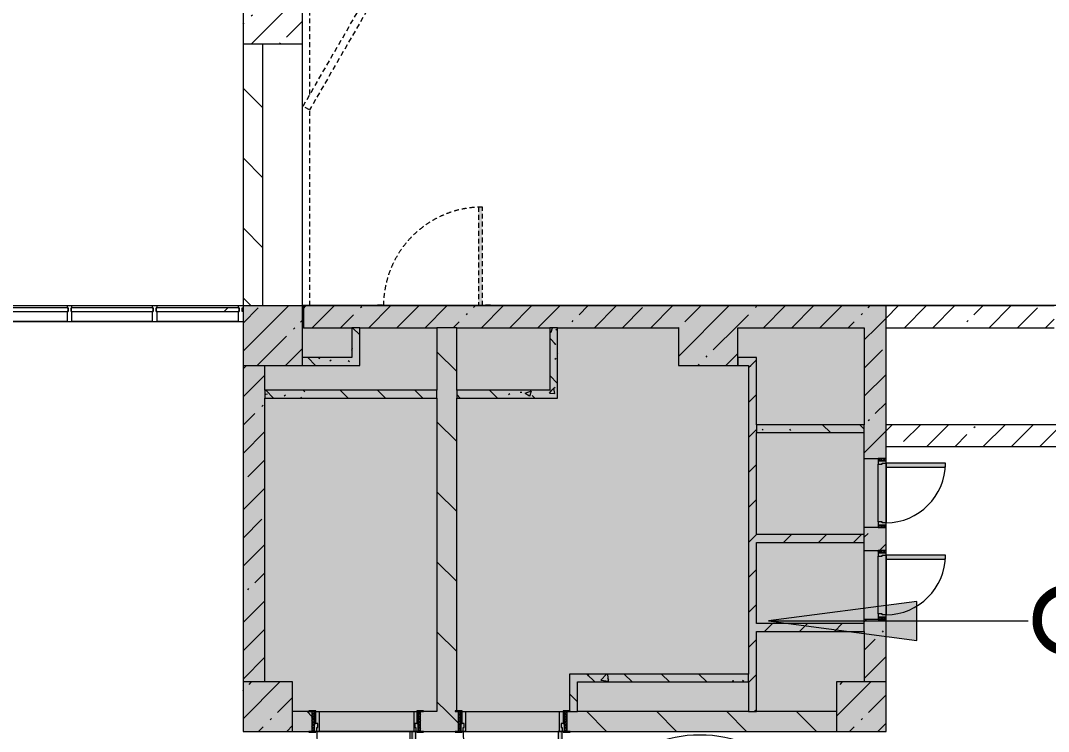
# Model space of a CAD drawing. Header units: millimetres. Extents: x 11693 to 241752, y -8553 to 29926.
# Drawn here: x 101200 to 111592, y 10900 to 18085 of the extents above; entities that cross this region are included whole.
import ezdxf

# ---------------------------------------------------------------- set-up
doc = ezdxf.new("R2010")
doc.units = ezdxf.units.MM
doc.linetypes.add('200_ШТРИХ__ш1_п0_6_', pattern=[80, 50, -30])
for name, color, linetype, lineweight in [('A-AREA-IDEN', 7, 'Continuous', 9), ('A-DETL', 7, 'Continuous', 5), ('A-DETL-MBND', 7, '200_ШТРИХ__ш1_п0_6_', 9), ('A-GLAZ-CURT-2', 7, 'Continuous', 5), ('A-GLAZ-CWMG-2', 7, 'Continuous', 5), ('I-WALL-3', 7, 'Continuous', 5), ('S-COLS', 7, 'Continuous', 5)]:
    doc.layers.add(name, color=color, linetype=linetype, lineweight=lineweight)
doc.layers.add('A-DETL-GENF-2', color=7, linetype='Continuous', lineweight=9, true_color=0x4994b4, transparency=0.4)
for name, color, linetype, lineweight, true_color in [('A-DOOR-2', 7, 'Continuous', 5, 0xaaaaaa), ('A-DOOR-3', 7, 'Continuous', 5, 0xe2e2e2), ('A-DOOR-4', 7, 'Continuous', 5, 0x6f9cb0), ('A-DOOR-FRAM-2', 7, 'Continuous', 5, 0xe2e2e2), ('A-DOOR-FRAM-3', 7, 'Continuous', 5, 0xaaaaaa), ('A-DOOR-FRAM-4', 7, 'Continuous', 5, 0x6f9cb0), ('A-FLOR-1', 7, 'Continuous', 5, 0xaaaaaa), ('A-FLOR-2', 7, 'Continuous', 5, 0x6f9cb0), ('A-WALL-6', 7, 'Continuous', 9, 0x2b586c), ('G-ANNO-TEXT-1', 7, 'Continuous', 9, 0x3c3c3c), ('I-WALL-4', 7, 'Continuous', 5, 0x2b586c), ('I-WALL-5', 7, 'Continuous', 5, 0x787878), ('S-COLS-1', 7, 'Continuous', 5, 0x2b586c)]:
    doc.layers.add(name, color=color, linetype=linetype, lineweight=lineweight, true_color=true_color)
doc.styles.add('GOST Common_4', font='GOST_Common.ttf', dxfattribs={"width": 0.9, "height": 1000})
pattern_1 = [(135, (89739.8, 0), (-353.5534, -353.5534), [])]
pattern_2 = [(45, (89739.8, 0), (-285.123, 285.123), []), (45, (90024.94, 0), (-285.123, 285.123), [504.031, -100.806, 16.764, -84.042])]
pattern_3 = [(45, (89739.81, 0), (-176.7767, 176.7767), [])]
pattern_4 = [(135, (89739.8, 0), (-377.171, -377.171), [533.4, -88.9, 17.78, -88.9]), (135, (89739.8, 376.94), (-377.171, -377.171), []), (50, (89739.8, 0), (637.645, -55.787), [66.675, -733.425]), (355, (89739.8, 0), (-123.35, 668.7), [53.34, -586.74]), (100.451, (89792.95, -4.65), (514.299, 612.908), [56.665, -623.315]), (46.184, (89739.8, 177.8), (948.776, -147.15), [100.012, -1100.137]), (96.636, (89818.9, 165.5), (830.91, 865.997), [84.998, -934.973]), (351.184, (89739.8, 177.8), (830.918, 865.99), [80.01, -880.11]), (21, (89828.7, 133.35), (530.651, -357.928), [66.675, -733.425]), (326, (89828.7, 133.35), (216.308, 644.658), [53.34, -586.74]), (71.451, (89872.94, 103.5), (746.96, 286.724), [56.665, -623.315]), (37.5, (89739.81, 0), (10.8105, 295.9426), [16.764, -562.864, 16.764, -578.866, -588.962]), (37.5, (89739.81, 0), (10.8105, 295.9426), [-1175.258, 16.764, -572.198]), (7.5, (89739.8, 0), (233.869, 350.6318), [16.764, -322.834, 16.764, -549.529, -224.472]), (7.5, (89739.8, 0), (233.869, 350.6318), [-905.891, 16.764, -207.708]), (327.5, (89541.57, 0), (474.5678, -20.0513), [16.764, -205.486, 16.764, -676.656, -920.115]), (327.5, (89541.57, 0), (474.5678, -20.0513), [-915.67, 16.764, -903.351]), (317.5, (89452.67, 0), (518.452, 88.9934), [16.764, -272.161, 16.764, -443.738, -653.415]), (317.5, (89452.67, 0), (518.452, 88.9934), [-749.427, 16.764, -636.651])]

# ---------------------------------------------------------------- blocks, each defined once
blk = doc.blocks.new('BSC_Колонна _Прямоугольная - 600х600-V48-Общий план 2 этажа с размещением фрагментов 2_1-2_7')
at = {"layer": 'S-COLS'}
h = blk.add_hatch(dxfattribs=at)
h.set_pattern_fill('FP_50', color=256, style=0, pattern_type=2)
h.set_pattern_definition([(45, (-14010, -14900), (-285.123, 285.123), []), (45, (-13724.88, -14900), (-285.123, 285.123), [504.031, -100.806, 16.764, -84.042])])
h.paths.add_polyline_path([(-300, -300), (300, -300), (300, 300), (-300, 300), (-300, 250)])
at = {"layer": 'S-COLS-1'}
for p, q in [((300, 300), (-300, 300)), ((-300, 300), (-300, -300)), ((300, -300), (300, 300)), ((-300, -300), (300, -300))]:
    blk.add_line(p, q, dxfattribs=at)
blk = doc.blocks.new('BSC_Колонна _Прямоугольная - 600х600-23295697-Общий план 2 этажа с размещением фрагментов 2_1-2_7')
at = {"layer": 'S-COLS'}
h = blk.add_hatch(dxfattribs=at)
h.set_pattern_fill('FP_51', color=256, style=0, pattern_type=2)
h.set_pattern_definition([(45, (-14010, -18150), (-285.123, 285.123), []), (45, (-13724.88, -18150), (-285.123, 285.123), [504.031, -100.806, 16.764, -84.042])])
h.paths.add_polyline_path([(300, -300), (300, 300), (-300, 300), (-300, -300)])
for p, q in [((300, 300), (-300, 300)), ((-300, 300), (-300, -300)), ((300, -300), (300, 300)), ((-300, -300), (300, -300))]:
    blk.add_line(p, q, dxfattribs=at)
blk = doc.blocks.new('110_Дверь_СКБ_1Ст_Внутренняя1 - Д-4 1100x2100h_су мгн-32375332-Общий план 2 этажа с размещением фрагментов 2_1-2_7')
at = {"layer": 'A-DOOR-2'}
h = blk.add_hatch(dxfattribs=at)
h.set_pattern_fill('FP_2', color=256, style=0, pattern_type=2)
h.set_pattern_definition([(135, (1751.41, 164.685), (-14.14214, -14.14214), []), (225, (1751.41, 164.685), (14.14214, -14.14214), [])])
h.paths.add_polyline_path([(562.5, 100), (537.5, 100), (537.5, -100), (562.5, -100)])
at = {"layer": 'A-DOOR-3'}
h = blk.add_hatch(color=256, dxfattribs=at)
h.paths.add_polyline_path([(-487.5, 100), (-512.5, 100), (-512.5, 20), (-477.5, 20), (-477.5, 60), (-487.5, 60)])
h.paths.add_polyline_path([(537.5, 100), (512.5, 100), (512.5, 60), (502.5, 60), (502.5, 20), (537.5, 20)])
at = {"layer": 'A-DOOR-FRAM-2'}
for points in [[(-487.5, 1100), (-487.5, 100), (-447.5, 104.5), (-447.5, 1100)], [(-567.5, 108), (-567.5, 100), (-497.5, 104.5), (-497.5, 108)], [(592.5, 108), (522.5, 104.5), (522.5, 100), (592.5, 104.5)], [(-497.5, 20), (-512.5, 20), (-512.5, -100), (-497.5, -100)], [(537.5, 20), (522.5, 20), (522.5, -100), (537.5, -100)], [(-567.5, -100), (-567.5, -108), (-497.5, -108), (-497.5, -100)], [(592.5, -100), (522.5, -100), (522.5, -108), (592.5, -108)]]:
    blk.add_hatch(color=256, dxfattribs=at).paths.add_polyline_path(points)
at = {"layer": 'A-DOOR-FRAM-3'}
h = blk.add_hatch(dxfattribs=at)
h.set_pattern_fill('FP_3', color=256, style=0, pattern_type=2)
h.set_pattern_definition([(45, (-371.384, 164.685), (-14.1421, 14.1421), []), (135, (-371.384, 164.685), (-14.1421, -14.1421), [])])
h.paths.add_polyline_path([(-512.5, 100), (-537.5, 100), (-537.5, -100), (-512.5, -100)])
at = {"layer": 'A-DOOR-2'}
for p, q in [((-487.5, 1100), (-487.5, 100)), ((-447.5, 1100), (-487.5, 1100)), ((-447.5, 100), (-447.5, 1100))]:
    blk.add_line(p, q, dxfattribs=at)
blk.add_arc((-487.5, 100), 1000, 360, 90, dxfattribs=at)
at = {"layer": 'A-DOOR-4'}
blk.add_line((-487.5, 100), (-447.5, 100), dxfattribs=at)
at = {"layer": 'A-DOOR-FRAM-3'}
for p, q in [((-497.5, 108), (-567.5, 108)), ((-567.5, 108), (-567.5, 100)), ((-497.5, 100), (-497.5, 108)), ((592.5, 108), (522.5, 108)), ((522.5, 108), (522.5, 100)), ((592.5, 100), (592.5, 108))]:
    blk.add_line(p, q, dxfattribs=at)
at = {"layer": 'A-DOOR-FRAM-4'}
for p, q in [((-567.5, 100), (-497.5, 100)), ((-512.5, 100), (-537.5, 100)), ((-537.5, 100), (-537.5, -100)), ((-487.5, 100), (-512.5, 100)), ((-512.5, 100), (-512.5, 20)), ((-512.5, -100), (-512.5, 100)), ((-497.5, 100), (-512.5, 100)), ((-512.5, 100), (-512.5, 99)), ((-512.5, 99), (-497.5, 99)), ((-512.5, 20), (-477.5, 20)), ((-497.5, 20), (-512.5, 20)), ((-512.5, 20), (-512.5, -100)), ((-497.5, 99), (-497.5, 100)), ((-497.5, -100), (-497.5, 20)), ((-487.5, 60), (-487.5, 100)), ((-477.5, 60), (-487.5, 60)), ((-477.5, 20), (-477.5, 60)), ((512.5, 60), (502.5, 60)), ((502.5, 60), (502.5, 20)), ((502.5, 20), (537.5, 20)), ((512.5, 100), (512.5, 60)), ((537.5, 100), (512.5, 100)), ((537.5, 100), (522.5, 100)), ((522.5, 100), (522.5, 99)), ((522.5, 100), (592.5, 100)), ((522.5, 99), (537.5, 99)), ((537.5, 20), (522.5, 20)), ((522.5, 20), (522.5, -100)), ((537.5, 20), (537.5, 100)), ((562.5, 100), (537.5, 100)), ((537.5, 100), (537.5, -100)), ((537.5, 99), (537.5, 100)), ((537.5, -100), (537.5, 20)), ((562.5, -100), (562.5, 100)), ((-497.5, -100), (-567.5, -100)), ((-567.5, -100), (-567.5, -108)), ((-537.5, -100), (-512.5, -100)), ((-512.5, -100), (-497.5, -100)), ((-497.5, -108), (-497.5, -100)), ((522.5, -100), (537.5, -100)), ((592.5, -100), (522.5, -100)), ((522.5, -100), (522.5, -108)), ((537.5, -100), (562.5, -100)), ((592.5, -108), (592.5, -100)), ((-567.5, -108), (-497.5, -108)), ((522.5, -108), (592.5, -108))]:
    blk.add_line(p, q, dxfattribs=at)
blk = doc.blocks.new('110_Дверь_СКБ_1Ст_Внутренняя1 - Д-13 1100x2100h_кладовая-33288301-Общий план 2 этажа с размещением фрагментов 2_1-2_7')
at = {"layer": 'A-DETL-MBND'}
for points in [[(512, 113), (512, 1110), (472, 1110), (472, 113)], [(592, 113), (592, 118), (522, 113)]]:
    blk.add_hatch(color=256, dxfattribs=at).paths.add_polyline_path(points)
for p, q in [((472, 1110), (472, 113)), ((512, 1110), (472, 1110)), ((512, 113), (512, 1110)), ((-498, 118), (-568, 118)), ((592, 118), (522, 118))]:
    blk.add_line(p, q, dxfattribs=at)
blk.add_arc((512, 110), 1000, 90, 179.8021, dxfattribs=at)
blk = doc.blocks.new('DOR__перегородка__Прямоугольная - ТП-2_ Вн_ДПГ_9480х4200h_2-23998078-Общий план 2 этажа с размещением фрагментов 2_1-2_7')
at = {"layer": 'A-DETL-MBND'}
for p, q in [((3, -75), (1987, -75)), ((1982, -72), (2019, -7)), ((3194, -772), (1982, -72)), ((2019, -7), (3231, -707)), ((2137, -75), (4324, -75)), ((3230, -707), (4443, -7)), ((4480, -72), (3268, -772)), ((4443, -7), (4480, -72)), ((4474, -75), (4487, -75)), ((4481, -72), (4518, -7)), ((5693, -772), (4481, -72)), ((4518, -7), (5731, -707)), ((4637, -75), (6824, -75)), ((5730, -707), (6942, -7)), ((6980, -72), (5767, -772)), ((6942, -7), (6980, -72)), ((6974, -75), (6985, -75)), ((6979, -72), (7017, -7)), ((8192, -772), (6979, -72)), ((7017, -7), (8229, -707)), ((7135, -75), (9323, -75)), ((8229, -707), (9441, -7)), ((9479, -72), (8267, -772)), ((9105, -201), (9105, -75)), ((9180, -158), (9180, -75)), ((9255, -114), (9255, -75)), ((9441, -7), (9479, -72)), ((9473, -75), (9480, -75)), ((9255, -1474), (9255, -201)), ((9330, -1474), (9330, -158)), ((9405, -1474), (9405, -114)), ((9105, -1474), (9105, -288)), ((9180, -1474), (9180, -244)), ((9480, -1474), (9480, -450)), ((3231, -707), (3194, -772)), ((3268, -772), (3230, -707)), ((5731, -707), (5693, -772)), ((5767, -772), (5730, -707)), ((8229, -707), (8192, -772)), ((8267, -772), (8229, -707)), ((9105, -1474), (9480, -1474))]:
    blk.add_line(p, q, dxfattribs=at)
blk = doc.blocks.new('BSC_Колонна _Прямоугольная - 500х500-V112-Общий план 2 этажа с размещением фрагментов 2_1-2_7')
at = {"layer": 'S-COLS'}
h = blk.add_hatch(dxfattribs=at)
h.set_pattern_fill('FP_101', color=256, style=0, pattern_type=2)
h.set_pattern_definition([(45, (-19960, -11150), (-285.123, 285.123), []), (45, (-19674.88, -11150), (-285.123, 285.123), [504.031, -100.806, 16.764, -84.042])])
h.paths.add_polyline_path([(250, -250), (250, 250), (-250, 250), (-250, -250)])
at = {"layer": 'S-COLS-1'}
for p, q in [((250, 250), (-250, 250)), ((-250, 250), (-250, -250)), ((250, -250), (250, 250)), ((-250, -250), (250, -250))]:
    blk.add_line(p, q, dxfattribs=at)
blk = doc.blocks.new('110_Дверь_СКБ_1Ст - д-18 _п_ 700x2100h_Технический шкаф ЭОМ и СС-32102833-Общий план 2 этажа с размещением фрагментов 2_1-2_7')
at = {"layer": 'A-DOOR-2'}
h = blk.add_hatch(dxfattribs=at)
h.set_pattern_fill('FP_7', color=256, style=0, pattern_type=2)
h.set_pattern_definition([(135, (1951.41, 174.685), (-14.14214, -14.14214), []), (225, (1951.41, 174.685), (14.14214, -14.14214), [])])
h.paths.add_polyline_path([(362.5, 110), (337.5, 110), (337.5, 30), (362.5, 30)])
at = {"layer": 'A-DOOR-3'}
h = blk.add_hatch(color=256, dxfattribs=at)
h.paths.add_polyline_path([(337.5, 110), (312.5, 110), (312.5, 70), (302.5, 70), (302.5, 30), (337.5, 30)])
h.paths.add_polyline_path([(-277.5, 70), (-287.5, 70), (-287.5, 110), (-312.5, 110), (-312.5, 30), (-277.5, 30)])
at = {"layer": 'A-DOOR-FRAM-2'}
blk.add_hatch(color=256, dxfattribs=at).paths.add_polyline_path([(-247.5, 710), (-287.5, 710), (-287.5, 110), (-247.5, 110)])
at = {"layer": 'A-DOOR-FRAM-3'}
h = blk.add_hatch(dxfattribs=at)
h.set_pattern_fill('FP_8', color=256, style=0, pattern_type=2)
h.set_pattern_definition([(45, (-171.384, 174.685), (-14.1421, 14.1421), []), (135, (-171.384, 174.685), (-14.1421, -14.1421), [])])
h.paths.add_polyline_path([(-312.5, 110), (-337.5, 110), (-337.5, 30), (-312.5, 30)])
at = {"layer": 'A-DOOR-2'}
for p, q in [((-287.5, 710), (-287.5, 110)), ((-247.5, 710), (-287.5, 710)), ((-247.5, 110), (-247.5, 710))]:
    blk.add_line(p, q, dxfattribs=at)
blk.add_arc((-287.5, 110), 600, 360, 90, dxfattribs=at)
at = {"layer": 'A-DOOR-4'}
blk.add_line((-287.5, 110), (-247.5, 110), dxfattribs=at)
at = {"layer": 'A-DOOR-FRAM-4'}
for p, q in [((-312.5, 110), (-337.5, 110)), ((-337.5, 110), (-337.5, 30)), ((-287.5, 110), (-312.5, 110)), ((-312.5, 110), (-312.5, 30)), ((-312.5, 30), (-312.5, 110)), ((-287.5, 70), (-287.5, 110)), ((-247.5, 110), (312.5, 110)), ((312.5, 110), (312.5, 70)), ((337.5, 110), (312.5, 110)), ((337.5, 30), (337.5, 110)), ((362.5, 110), (337.5, 110)), ((337.5, 110), (337.5, 30)), ((362.5, 30), (362.5, 110)), ((-337.5, 30), (-312.5, 30)), ((-312.5, 30), (-277.5, 30)), ((-277.5, 70), (-287.5, 70)), ((-277.5, 30), (-277.5, 70)), ((302.5, 30), (-277.5, 30)), ((312.5, 70), (302.5, 70)), ((302.5, 70), (302.5, 30)), ((302.5, 30), (337.5, 30)), ((337.5, 30), (362.5, 30))]:
    blk.add_line(p, q, dxfattribs=at)
blk = doc.blocks.new('BSC_Колонна _Прямоугольная - 500х500-V142-Общий план 2 этажа с размещением фрагментов 2_1-2_7')
at = {"layer": 'S-COLS'}
h = blk.add_hatch(dxfattribs=at)
h.set_pattern_fill('FP_140', color=256, style=0, pattern_type=2)
h.set_pattern_definition([(45, (-13960, -11150), (-285.123, 285.123), []), (45, (-13674.88, -11150), (-285.123, 285.123), [504.031, -100.806, 16.764, -84.042])])
h.paths.add_polyline_path([(250, -250), (250, 250), (-250, 250), (-250, -250)])
at = {"layer": 'S-COLS-1'}
for p, q in [((250, 250), (-250, 250)), ((-250, 250), (-250, -250)), ((250, -250), (250, 250)), ((-250, -250), (250, -250))]:
    blk.add_line(p, q, dxfattribs=at)
blk = doc.blocks.new('Прямоугольный импост - Импост структурный с накладкой - 160мм-23997896-Общий план 2 этажа с размещением фрагментов 2_1-2_7')
at = {"layer": 'A-GLAZ-CWMG-2'}
for p, q in [((-50, 40), (-50, 140)), ((-50, 140), (0, 140)), ((-40, 40), (-50, 40)), ((-50, -17), (-50, 0)), ((-50, 0), (-40, 0)), ((-40, 0), (-40, 40)), ((-10, 40), (-10, 0)), ((0, 40), (-10, 40)), ((-10, 0), (0, 0)), ((0, -17), (-50, -17))]:
    blk.add_line(p, q, dxfattribs=at)
blk = doc.blocks.new('Системная панель - Стекло - 40мм-23997898-Общий план 2 этажа с размещением фрагментов 2_1-2_7')
at = {"layer": 'A-GLAZ-CURT-2'}
h = blk.add_hatch(dxfattribs=at)
h.set_pattern_fill('FP_165', color=256, style=0, pattern_type=2)
h.set_pattern_definition([(45, (-13750.1, -14683), (-1414.21, 1414.21), [1000, -3000]), (45, (-14750.1, -15183), (-1414.21, 1414.21), [3000, -1000]), (45, (-12750.1, -15683), (-1414.21, 1414.21), [1000, -3000])])
h.paths.add_polyline_path([(420, -40), (420, 0), (-420, 0), (-420, -40), (62, -40)])
for p, q in [((420, 0), (-420, 0)), ((-420, 0), (-420, -40)), ((-420, -40), (420, -40)), ((420, -40), (420, 0))]:
    blk.add_line(p, q, dxfattribs=at)
blk = doc.blocks.new('Прямоугольный импост - Импост структурный с накладкой - 160мм-23771920-Общий план 2 этажа с размещением фрагментов 2_1-2_7')
at = {"layer": 'A-GLAZ-CWMG-2'}
for p, q in [((13660, 15200), (12840, 15200)), ((13660, 15043), (12840, 15043))]:
    blk.add_line(p, q, dxfattribs=at)
blk = doc.blocks.new('Прямоугольный импост - Импост структурный с накладкой - 160мм-23997894-Общий план 2 этажа с размещением фрагментов 2_1-2_7')
at = {"layer": 'A-GLAZ-CWMG-2'}
for p, q in [((-25, 40), (-25, 140)), ((-25, 140), (25, 140)), ((25, 140), (25, 40)), ((-15, 40), (-25, 40)), ((-25, -17), (-25, 0)), ((-25, 0), (-15, 0)), ((-15, 0), (-15, 40)), ((15, 40), (15, 0)), ((25, 40), (15, 40)), ((15, 0), (25, 0)), ((25, 0), (25, -17)), ((25, -17), (-25, -17))]:
    blk.add_line(p, q, dxfattribs=at)
blk = doc.blocks.new('Системная панель - Стекло - 40мм-23997899-Общий план 2 этажа с размещением фрагментов 2_1-2_7')
at = {"layer": 'A-GLAZ-CURT-2'}
for p, q in [((415, 0), (-415, 0)), ((-415, 0), (-415, -40)), ((415, -40), (415, 0)), ((-415, -40), (415, -40))]:
    blk.add_line(p, q, dxfattribs=at)
blk = doc.blocks.new('Прямоугольный импост - Импост структурный с накладкой - 160мм-23771909-Общий план 2 этажа с размещением фрагментов 2_1-2_7')
at = {"layer": 'A-GLAZ-CWMG-2'}
for p, q in [((11930, 15200), (11120, 15200)), ((11930, 15043), (11120, 15043))]:
    blk.add_line(p, q, dxfattribs=at)
blk = doc.blocks.new('Системная панель - Стекло - 40мм-V177-Общий план 2 этажа с размещением фрагментов 2_1-2_7')
at = {"layer": 'A-GLAZ-CURT-2'}
for p, q in [((415, 0), (-415, 0)), ((-415, 0), (-415, -40)), ((415, -40), (415, 0)), ((-415, -40), (415, -40))]:
    blk.add_line(p, q, dxfattribs=at)
blk = doc.blocks.new('Марка_Помещения - Номер-25198446-Общий план 2 этажа с размещением фрагментов 2_1-2_7')
at = {"layer": 'A-AREA-IDEN'}
for start, end in [(360, 180), (180, 360)]:
    blk.add_arc((0, 0), 2.5, start, end, dxfattribs=at)

msp = doc.modelspace()

# ---------------------------------------------------------------- hatches: boundary and pattern name
at = {"layer": 'A-DETL-GENF-2'}
h = msp.add_hatch(color=256, dxfattribs=at)
h.paths.add_polyline_path([(155380.5, -100), (161610.5, -100), (161610.5, 7900), (155380.5, 7900), (155380.5, -45.4)])
h.paths.add_polyline_path([(109196.3, 5828), (120649.8, 5828), (120649.8, 9159), (98665.8, 9159), (98665.8, 5828), (101004.1, 5828)])
h.paths.add_polyline_path([(92812, 10900), (93999.8, 10900), (93999.8, 15358.1), (89471.8, 15358.1), (89471.8, 10900), (90763.9, 10900)])
h.paths.add_polyline_path([(103449.8, 10900), (109949.8, 10900), (109949.8, 15200), (103449.8, 15200), (103449.8, 13326.8)])
h.paths.add_polyline_path([(175269.8, 14480), (181689.8, 14480), (181689.8, 21558), (175269.8, 21558), (175269.8, 14542.4)])
h.paths.add_polyline_path([(163779.8, 22180), (163779.8, 27350), (160469.8, 27350), (160469.8, 22180), (162445.3, 22180)])
h.paths.add_polyline_path([(174489.8, 22600), (174489.8, 27350), (170809.8, 27350), (170809.8, 22600), (172685.5, 22600)])
at = {"layer": 'G-ANNO-TEXT-1'}
msp.add_hatch(color=256, dxfattribs=at).paths.add_polyline_path([(108762.9, 12017.4), (110262.9, 11819.9), (110262.9, 12214.9)])
at = {"layer": 'I-WALL-3'}
h = msp.add_hatch(dxfattribs=at)
h.set_pattern_fill('FP_60', color=256, style=0, pattern_type=2)
h.set_pattern_definition(pattern_1)
h.paths.add_polyline_path([(103450.1, 15200), (103650.1, 15200), (103650.1, 17850), (103450.1, 17850), (103450.1, 15758.1)])
h.paths.add_polyline_path([(103450.1, 18450), (103650.1, 18450), (103650.1, 21600), (103450.1, 21600), (103450.1, 20620.7)])
h.paths.add_polyline_path([(103450.1, 22200), (103650.1, 22200), (103650.1, 26300), (103450.1, 26300), (103450.1, 25483.3)])
h = msp.add_hatch(dxfattribs=at)
h.set_pattern_fill('FP_57', color=256, style=0, pattern_type=2)
h.set_pattern_definition(pattern_2)
h.paths.add_polyline_path([(109196.3, 14980), (109949.8, 14980), (109949.8, 15200), (108450.1, 15200), (108450.1, 14980)])
h.paths.add_polyline_path([(104549.8, 14980), (107850.1, 14980), (107850.1, 15200), (104059.8, 15200), (104059.8, 14980), (104076.2, 14980)])
h = msp.add_hatch(dxfattribs=at)
h.set_pattern_fill('FP_57', color=256, style=0, pattern_type=2)
h.set_pattern_definition(pattern_2)
h.paths.add_polyline_path([(120349.8, 14980), (120529.8, 14980), (120529.8, 15200), (120349.8, 15196.3)])
h.paths.add_polyline_path([(117388.4, 14980), (119749.8, 14980), (119749.8, 15200), (116149.8, 15200), (116149.8, 14980)])
h.paths.add_polyline_path([(115549.8, 14980), (115549.8, 15200), (112249.8, 15200), (112249.8, 14980), (113292.3, 14980)])
h.paths.add_polyline_path([(111244.3, 14980), (111649.8, 14980), (111649.8, 15200), (109949.8, 15200), (109949.8, 14980)])
h = msp.add_hatch(dxfattribs=at)
h.set_pattern_fill('FP_60', color=256, style=0, pattern_type=2)
h.set_pattern_definition(pattern_1)
h.paths.add_polyline_path([(105409.8, 11100), (105594.8, 11100), (105594.8, 11108), (105609.8, 11108), (105609.8, 14980), (105409.8, 14980), (105409.8, 12111.1)])
h = msp.add_hatch(dxfattribs=at)
h.set_pattern_fill('FP_57', color=256, style=0, pattern_type=2)
h.set_pattern_definition(pattern_2)
h.paths.add_polyline_path([(109840.9, 11400), (109949.8, 11400), (109949.8, 12030), (109729.8, 12030), (109729.8, 11400)])
h.paths.add_polyline_path([(109729.8, 12730), (109949.8, 12730), (109949.8, 12960), (109729.8, 12960), (109729.8, 12810)])
h.paths.add_polyline_path([(109869.8, 13660), (109949.8, 13660), (109949.8, 14980), (109729.8, 14980), (109729.8, 13660)])
h = msp.add_hatch(dxfattribs=at)
h.set_pattern_fill('FP_61', color=256, style=0, pattern_type=2)
h.set_pattern_definition(pattern_3)
h.paths.add_polyline_path([(108559.8, 14600), (108639.8, 14600), (108639.8, 14680), (108450.1, 14680), (108450.1, 14600)])
h = msp.add_hatch(dxfattribs=at)
h.set_pattern_fill('FP_57', color=256, style=0, pattern_type=2)
h.set_pattern_definition(pattern_2)
h.paths.add_polyline_path([(103669.8, 11400), (103669.8, 14600), (103449.8, 14600), (103450, 11400)])
h = msp.add_hatch(dxfattribs=at)
h.set_pattern_fill('FP_61', color=256, style=0, pattern_type=2)
h.set_pattern_definition(pattern_3)
h.paths.add_polyline_path([(108559.8, 11100), (108639.8, 11100), (108639.8, 14600), (108559.8, 14600), (108559.8, 11400)])
h = msp.add_hatch(dxfattribs=at)
h.set_pattern_fill('FP_57', color=256, style=0, pattern_type=2)
h.set_pattern_definition(pattern_2)
h.paths.add_polyline_path([(119436.5, 13780), (120529.8, 13780), (120529.8, 14000), (109949.8, 14000), (109949.8, 13780), (117388.4, 13780)])
h = msp.add_hatch(dxfattribs=at)
h.set_pattern_fill('FP_61', color=256, style=0, pattern_type=2)
h.set_pattern_definition(pattern_3)
h.paths.add_polyline_path([(109729.8, 12810), (109729.8, 12890), (108639.8, 12890), (108639.8, 12810), (109196.3, 12810)])
h = msp.add_hatch(dxfattribs=at)
h.set_pattern_fill('FP_61', color=256, style=0, pattern_type=2)
h.set_pattern_definition(pattern_3)
h.paths.add_polyline_path([(109729.8, 11910), (109729.8, 11990), (108639.8, 11990), (108639.8, 11910), (109196.3, 11910)])
h = msp.add_hatch(dxfattribs=at)
h.set_pattern_fill('FP_60', color=256, style=0, pattern_type=2)
h.set_pattern_definition(pattern_1)
h.paths.add_polyline_path([(109196.3, 10900), (109449.8, 10900), (109449.8, 11100), (106724.8, 11100), (106724.8, 10900), (107148.2, 10900)])
h.paths.add_polyline_path([(104144.8, 10900), (104144.8, 11100), (103949.8, 11100), (103949.8, 10900), (104114.8, 10900)])
h.paths.add_polyline_path([(105274.8, 10900), (105624.8, 10900), (105624.8, 11100), (105244.8, 11100), (105244.8, 10900)])
at = {"layer": 'I-WALL-5'}
h = msp.add_hatch(dxfattribs=at)
h.set_pattern_fill('FP_68', color=256, style=0, pattern_type=2)
h.set_pattern_definition(pattern_4)
h.paths.add_polyline_path([(104629.8, 14680), (104629.8, 14980), (104549.8, 14980), (104549.8, 14680)])
h = msp.add_hatch(dxfattribs=at)
h.set_pattern_fill('FP_68', color=256, style=0, pattern_type=2)
h.set_pattern_definition(pattern_4)
h.paths.add_polyline_path([(106629.8, 14350), (106629.8, 14980), (106549.8, 14980), (106549.8, 14350)])
h = msp.add_hatch(dxfattribs=at)
h.set_pattern_fill('FP_68', color=256, style=0, pattern_type=2)
h.set_pattern_definition(pattern_4)
h.paths.add_polyline_path([(104356.8, 14600), (104629.8, 14600), (104629.8, 14680), (104049.8, 14680), (104049.8, 14600), (104076.2, 14600)])
h = msp.add_hatch(dxfattribs=at)
h.set_pattern_fill('FP_68', color=256, style=0, pattern_type=2)
h.set_pattern_definition(pattern_4)
h.paths.add_polyline_path([(105409.8, 14270), (105409.8, 14350), (103669.8, 14350), (103669.8, 14270), (105100.2, 14270)])
h = msp.add_hatch(dxfattribs=at)
h.set_pattern_fill('FP_68', color=256, style=0, pattern_type=2)
h.set_pattern_definition(pattern_4)
h.paths.add_polyline_path([(105609.8, 14270), (106629.8, 14270), (106629.8, 14350), (105609.8, 14350)])
h = msp.add_hatch(dxfattribs=at)
h.set_pattern_fill('FP_68', color=256, style=0, pattern_type=2)
h.set_pattern_definition(pattern_4)
h.paths.add_polyline_path([(109729.8, 13920), (109729.8, 14000), (108639.8, 14000), (108639.8, 13920), (109196.3, 13920)])
h = msp.add_hatch(dxfattribs=at)
h.set_pattern_fill('FP_68', color=256, style=0, pattern_type=2)
h.set_pattern_definition(pattern_4)
h.paths.add_polyline_path([(106829.8, 11100), (106829.8, 11480), (106749.8, 11480), (106754.8, 11100)])
h = msp.add_hatch(dxfattribs=at)
h.set_pattern_fill('FP_68', color=256, style=0, pattern_type=2)
h.set_pattern_definition(pattern_4)
h.paths.add_polyline_path([(108559.8, 11400), (108559.8, 11480), (106829.8, 11480), (106829.8, 11400), (107148.2, 11400)])
at = {"layer": 'S-COLS'}
h = msp.add_hatch(dxfattribs=at)
h.set_pattern_fill('FP_57', color=256, style=0, pattern_type=2)
h.set_pattern_definition(pattern_2)
h.paths.add_polyline_path([(107850.1, 14600), (108450.1, 14600), (108450.1, 15200), (107850.1, 15200), (107850.1, 14980)])

# ---------------------------------------------------------------- linework, layer by layer
at = {"layer": 'A-DETL'}
for p, q in [((109949.8, 15200), (103449.8, 15200)), ((103449.8, 15200), (103449.8, 10900)), ((109949.8, 10900), (109949.8, 15200)), ((103449.8, 10900), (109949.8, 10900))]:
    msp.add_line(p, q, dxfattribs=at)
at = {"layer": 'A-FLOR-1'}
for p, q in [((104050.1, 15200), (104050.1, 24680)), ((120349.8, 15203.4), (104049.9, 15203.4)), ((103449.8, 15040), (96509.8, 15040)), ((105134.8, 10900), (105134.8, 9990.1))]:
    msp.add_line(p, q, dxfattribs=at)
at = {"layer": 'A-FLOR-2'}
for p, q in [((104059.8, 14980), (104049.8, 14980)), ((104184.8, 11100), (104219.8, 11100)), ((104219.8, 11100), (104219.8, 10900)), ((105179.8, 10900), (105179.8, 11100)), ((105179.8, 11100), (105204.8, 11100)), ((105664.8, 11100), (105699.8, 11100)), ((105699.8, 11100), (105699.8, 10900)), ((106649.8, 10900), (106649.8, 11100)), ((106649.8, 11100), (106684.8, 11100)), ((105154.8, 10900), (105134.8, 10900)), ((105699.8, 10900), (106634.8, 10900))]:
    msp.add_line(p, q, dxfattribs=at)
at = {"layer": 'A-WALL-6'}
for p, q in [((104629.8, 14980), (104549.8, 14980)), ((105609.8, 14980), (105409.8, 14980)), ((106629.8, 14980), (106549.8, 14980)), ((103669.8, 14350), (103669.8, 14270)), ((105409.8, 14270), (105409.8, 14350)), ((105609.8, 14350), (105609.8, 14270)), ((108639.8, 14000), (108639.8, 13920)), ((109729.8, 13920), (109729.8, 14000)), ((109729.8, 12810), (109729.8, 12890)), ((109729.8, 11910), (109729.8, 11990)), ((108559.8, 11400), (108559.8, 11480)), ((106754.8, 11100), (106829.8, 11100)), ((108559.8, 11100), (108639.8, 11100))]:
    msp.add_line(p, q, dxfattribs=at)
at = {"layer": 'G-ANNO-TEXT-1'}
for p, q in [((110262.9, 12214.9), (108762.9, 12017.4)), ((110262.9, 11819.9), (110262.9, 12214.9)), ((108762.9, 12017.4), (110262.9, 11819.9)), ((108762.9, 12017.4), (111385.4, 12017.4))]:
    msp.add_line(p, q, dxfattribs=at)
at = {"layer": 'I-WALL-3'}
for p, q in [((103450.1, 17850), (103450.1, 15200)), ((103650.1, 15200), (103650.1, 17850)), ((111649.8, 15200), (108450.1, 15200)), ((109949.8, 14980), (111649.8, 14980)), ((120529.8, 14000), (109949.8, 14000)), ((109949.8, 13780), (121039.8, 13780))]:
    msp.add_line(p, q, dxfattribs=at)
at = {"layer": 'I-WALL-4'}
for p, q in [((107850.1, 15200), (104059.8, 15200)), ((104059.8, 15200), (104059.8, 14980)), ((104059.8, 14980), (104549.8, 14980)), ((104549.8, 14980), (104549.8, 14680)), ((104629.8, 14980), (105409.8, 14980)), ((104629.8, 14600), (104629.8, 14980)), ((105409.8, 14980), (105409.8, 14350)), ((105609.8, 14350), (105609.8, 14980)), ((105609.8, 14980), (106549.8, 14980)), ((106549.8, 14980), (106549.8, 14350)), ((106629.8, 14980), (107850.1, 14980)), ((106629.8, 14270), (106629.8, 14980)), ((108450.1, 14980), (109729.8, 14980)), ((109729.8, 14980), (109729.8, 14000)), ((109949.8, 14000), (109949.8, 14980)), ((104549.8, 14680), (104049.8, 14680)), ((108639.8, 14680), (108450.1, 14680)), ((108450.1, 14680), (108450.1, 14600)), ((108639.8, 14000), (108639.8, 14680)), ((103449.8, 14600), (103449.8, 11400)), ((103669.8, 14350), (103669.8, 14600)), ((104049.8, 14600), (104629.8, 14600)), ((108450.1, 14600), (108559.8, 14600)), ((108559.8, 14600), (108559.8, 11480)), ((105409.8, 14350), (103669.8, 14350)), ((106549.8, 14350), (105609.8, 14350)), ((103669.8, 11400), (103669.8, 14270)), ((103669.8, 14270), (105409.8, 14270)), ((105409.8, 14270), (105409.8, 11100)), ((105609.8, 11108), (105609.8, 14270)), ((105609.8, 14270), (106629.8, 14270)), ((109729.8, 14000), (108639.8, 14000)), ((108639.8, 12890), (108639.8, 13920)), ((108639.8, 13920), (109729.8, 13920)), ((109729.8, 12890), (109729.8, 13920)), ((109949.8, 13660), (109949.8, 13780)), ((109729.8, 13660), (109869.8, 13660)), ((109729.8, 12890), (108639.8, 12890)), ((109869.8, 12960), (109729.8, 12960)), ((109949.8, 12730), (109949.8, 12960)), ((108639.8, 11990), (108639.8, 12810)), ((108639.8, 12810), (109729.8, 12810)), ((109729.8, 11990), (109729.8, 12810)), ((109729.8, 12730), (109869.8, 12730)), ((109729.8, 11990), (108639.8, 11990)), ((109869.8, 12030), (109729.8, 12030)), ((109949.8, 11400), (109949.8, 12030)), ((108639.8, 11100), (108639.8, 11910)), ((108639.8, 11910), (109729.8, 11910)), ((109729.8, 11910), (109729.8, 11400)), ((106749.8, 11480), (106749.8, 11108)), ((108559.8, 11480), (106749.8, 11480)), ((106829.8, 11100), (106829.8, 11400)), ((106829.8, 11400), (108559.8, 11400)), ((108559.8, 11400), (108559.8, 11100)), ((104114.8, 11100), (103949.8, 11100)), ((104184.8, 11100), (105204.8, 11100)), ((105409.8, 11100), (105274.8, 11100)), ((105699.8, 11100), (106649.8, 11100)), ((108559.8, 11100), (106829.8, 11100)), ((109449.8, 11100), (108639.8, 11100)), ((103949.8, 10900), (104114.8, 10900)), ((105134.8, 10900), (104194.8, 10900)), ((105274.8, 10900), (105594.8, 10900)), ((105699.8, 10900), (105674.8, 10900)), ((106754.8, 10900), (109449.8, 10900))]:
    msp.add_line(p, q, dxfattribs=at)
at = {"layer": 'S-COLS-1'}
for p, q in [((108450.1, 15200), (107850.1, 15200)), ((107850.1, 14980), (107850.1, 14600)), ((108450.1, 14600), (108450.1, 14980)), ((107850.1, 14600), (108450.1, 14600))]:
    msp.add_line(p, q, dxfattribs=at)

# ---------------------------------------------------------------- block references
at = {"layer": 'A-AREA-IDEN', "xscale": 499.9999999999995, "yscale": 499.9999999999995, "zscale": 499.9999999999995}
msp.add_blockref('Марка_Помещения - Номер-25198446-Общий план 2 этажа с размещением фрагментов 2_1-2_7', (108068.7, 9613.8), dxfattribs=at)
at = {"layer": 'A-DETL-MBND', "rotation": 90.00000000000044}
msp.add_blockref('DOR__перегородка__Прямоугольная - ТП-2_ Вн_ДПГ_9480х4200h_2-23998078-Общий план 2 этажа с размещением фрагментов 2_1-2_7', (104049.8, 15200), dxfattribs=at)
at = {"layer": 'A-DETL-MBND'}
msp.add_blockref('110_Дверь_СКБ_1Ст_Внутренняя1 - Д-13 1100x2100h_кладовая-33288301-Общий план 2 этажа с размещением фрагментов 2_1-2_7', (105357.3, 15090), dxfattribs=at)
at = {"layer": 'A-DOOR-4'}
for name, p, rotation in [('110_Дверь_СКБ_1Ст - д-18 _п_ 700x2100h_Технический шкаф ЭОМ и СС-32102833-Общий план 2 этажа с размещением фрагментов 2_1-2_7', (109839.8, 13322.5), 269.9999999999999), ('110_Дверь_СКБ_1Ст - д-18 _п_ 700x2100h_Технический шкаф ЭОМ и СС-32102833-Общий план 2 этажа с размещением фрагментов 2_1-2_7', (109839.8, 12392.5), 269.9999999999999), ('110_Дверь_СКБ_1Ст_Внутренняя1 - Д-4 1100x2100h_су мгн-32375332-Общий план 2 этажа с размещением фрагментов 2_1-2_7', (104707.3, 11000), 180), ('110_Дверь_СКБ_1Ст_Внутренняя1 - Д-4 1100x2100h_су мгн-32375332-Общий план 2 этажа с размещением фрагментов 2_1-2_7', (106187.3, 11000), 180)]:
    msp.add_blockref(name, p, dxfattribs=dict(at, rotation=rotation))
at = {"layer": 'A-GLAZ-CURT-2'}
for name, p in [('Системная панель - Стекло - 40мм-23997899-Общий план 2 этажа с размещением фрагментов 2_1-2_7', (101264.8, 15183)), ('Системная панель - Стекло - 40мм-V177-Общий план 2 этажа с размещением фрагментов 2_1-2_7', (102124.8, 15183)), ('Системная панель - Стекло - 40мм-23997898-Общий план 2 этажа с размещением фрагментов 2_1-2_7', (102989.9, 15183))]:
    msp.add_blockref(name, p, dxfattribs=at)
at = {"layer": 'A-GLAZ-CWMG-2'}
for name, p in [('Прямоугольный импост - Импост структурный с накладкой - 160мм-23771909-Общий план 2 этажа с размещением фрагментов 2_1-2_7', (89739.8, 0)), ('Прямоугольный импост - Импост структурный с накладкой - 160мм-23771909-Общий план 2 этажа с размещением фрагментов 2_1-2_7', (90599.8, 0)), ('Прямоугольный импост - Импост структурный с накладкой - 160мм-23771920-Общий план 2 этажа с размещением фрагментов 2_1-2_7', (89739.8, 0))]:
    msp.add_blockref(name, p, dxfattribs=at)
at = {"layer": 'A-GLAZ-CWMG-2', "extrusion": (0, 0, -1), "rotation": 180}
for name, p in [('Прямоугольный импост - Импост структурный с накладкой - 160мм-23997894-Общий план 2 этажа с размещением фрагментов 2_1-2_7', (-101694.8, 15183)), ('Прямоугольный импост - Импост структурный с накладкой - 160мм-23997894-Общий план 2 этажа с размещением фрагментов 2_1-2_7', (-102554.8, 15183)), ('Прямоугольный импост - Импост структурный с накладкой - 160мм-23997896-Общий план 2 этажа с размещением фрагментов 2_1-2_7', (-103450.1, 15183))]:
    msp.add_blockref(name, p, dxfattribs=at)
at = {"layer": 'S-COLS'}
msp.add_blockref('BSC_Колонна _Прямоугольная - 600х600-23295697-Общий план 2 этажа с размещением фрагментов 2_1-2_7', (103749.8, 18150), dxfattribs=at)
at = {"layer": 'S-COLS-1'}
for name, p in [('BSC_Колонна _Прямоугольная - 600х600-V48-Общий план 2 этажа с размещением фрагментов 2_1-2_7', (103749.8, 14900)), ('BSC_Колонна _Прямоугольная - 500х500-V142-Общий план 2 этажа с размещением фрагментов 2_1-2_7', (103699.8, 11150)), ('BSC_Колонна _Прямоугольная - 500х500-V112-Общий план 2 этажа с размещением фрагментов 2_1-2_7', (109699.8, 11150))]:
    msp.add_blockref(name, p, dxfattribs=at)

# ---------------------------------------------------------------- texts
at = {"layer": 'G-ANNO-TEXT-1', "insert": (111380.9, 12517.4), "char_height": 1000, "width": 7070.884, "attachment_point": 1, "style": 'GOST Common_4'}
msp.add_mtext('Фрагмент', dxfattribs=at)

doc.saveas('drawing.dxf')
